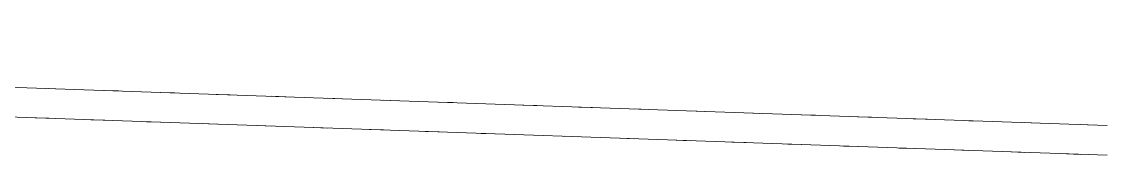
# Model space of a CAD drawing. Header units: metres. Extents: x 10 to 831, y 10 to 584.
# Drawn here: x 334.4 to 350, y 258 to 259.92 of the extents above; entities that cross this region are included whole.
import ezdxf

# ---------------------------------------------------------------- set-up
doc = ezdxf.new("R2010")
doc.units = ezdxf.units.M
doc.layers.add('VIS', color=8, linetype='Continuous', lineweight=13)

msp = doc.modelspace()

# ---------------------------------------------------------------- linework, layer by layer
at = {"layer": 'VIS'}
for p, q in [((307.3424, 259.9212), (350, 258.4281)), ((350, 258), (307.5428, 259.486)), ((334.9892, 258.9532), (334.7888, 258.9604)), ((335.7904, 258.9252), (335.59, 258.9324)), ((336.5916, 258.8972), (336.3916, 258.9044)), ((337.3932, 258.8692), (337.1928, 258.8764)), ((338.1944, 258.8412), (337.994, 258.8484)), ((338.996, 258.8132), (338.7956, 258.82)), ((339.7972, 258.7852), (339.5968, 258.792)), ((340.5984, 258.7572), (340.398, 258.764)), ((341.8004, 258.7148), (341.6004, 258.722)), ((342.602, 258.6868), (342.4016, 258.694)), ((334.5884, 258.5396), (334.7888, 258.5324)), ((343.4032, 258.6588), (343.2028, 258.666)), ((344.2044, 258.6308), (344.0044, 258.638)), ((345.006, 258.6028), (344.8056, 258.61)), ((345.8072, 258.5748), (345.6068, 258.5816)), ((346.6088, 258.5468), (346.4084, 258.5536)), ((335.3896, 258.5112), (335.59, 258.5044)), ((336.1912, 258.4832), (336.3916, 258.4764)), ((336.9924, 258.4552), (337.1928, 258.4484)), ((337.794, 258.4272), (337.994, 258.4204)), ((338.5952, 258.3992), (338.7956, 258.392)), ((347.41, 258.5188), (347.2096, 258.5256)), ((348.2112, 258.4908), (348.0112, 258.4976)), ((349.0128, 258.4624), (348.8124, 258.4696)), ((349.814, 258.4344), (349.6136, 258.4416)), ((339.3964, 258.3712), (339.5968, 258.364)), ((340.198, 258.3432), (340.398, 258.336)), ((340.9992, 258.3152), (341.1996, 258.308)), ((342.2012, 258.2728), (342.4016, 258.266)), ((343.0024, 258.2448), (343.2028, 258.238)), ((343.804, 258.2168), (344.0044, 258.21)), ((344.6052, 258.1888), (344.8056, 258.182)), ((345.4068, 258.1608), (345.6068, 258.1536)), ((346.208, 258.1328), (346.4084, 258.1256)), ((347.0092, 258.1048), (347.2096, 258.0976)), ((347.8108, 258.0768), (348.0112, 258.0696)), ((348.612, 258.0484), (348.8124, 258.0416)), ((349.4132, 258.0204), (349.6136, 258.0136))]:
    msp.add_line(p, q, dxfattribs=at)

doc.saveas('drawing.dxf')
